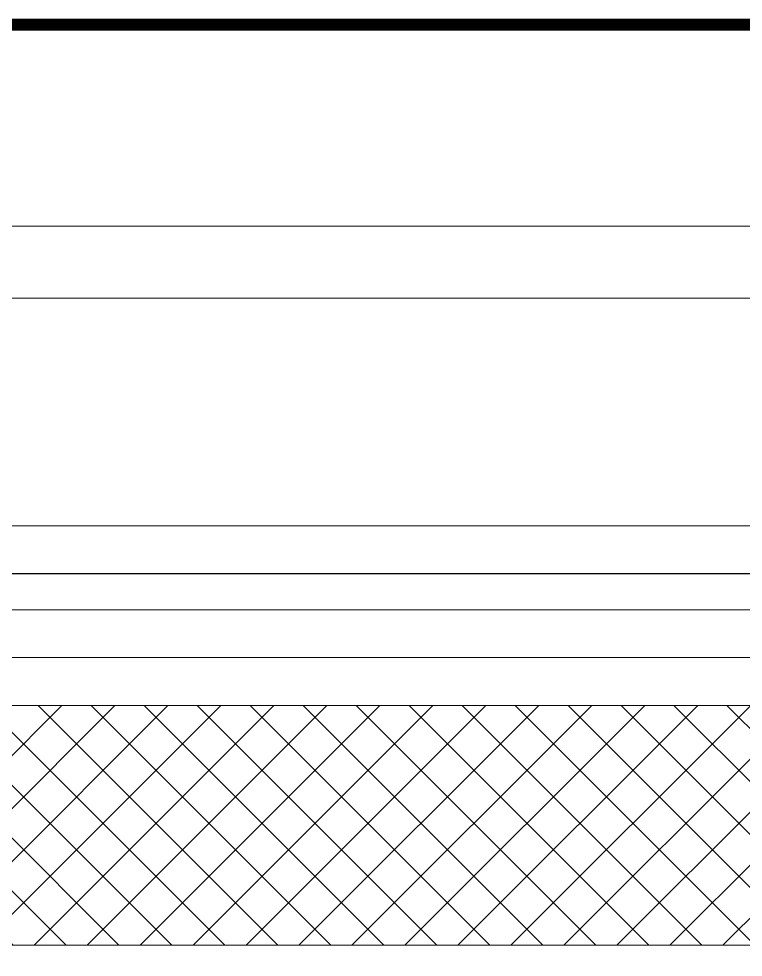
# Model space of a CAD drawing. Extents: x -1439 to 23780, y -1362 to 4476.
# Drawn here: x 9539.8 to 9600.2, y 2804 to 2882.3 of the extents above; entities that cross this region are included whole.
import ezdxf

# ---------------------------------------------------------------- set-up
doc = ezdxf.new("R2010")
doc.units = 0
doc.header["$MEASUREMENT"] = 0
doc.linetypes.add('Audi$0$HIDDEN2', pattern=[4.7625, 3.175, -1.5875])
for name, color, linetype, lineweight in [('Audi$0$00', 8, 'Continuous', 9), ('Audi$0$06C', 8, 'Continuous', 9), ('Audi$0$06D', 8, 'Continuous', 9), ('Audi$0$09W', 8, 'Continuous', 9), ('Audi$0$10', 8, 'Continuous', 9), ('Audi$0$21', 8, 'Continuous', 9), ('Audi$0$33', 8, 'Audi$0$BATTING', 9)]:
    doc.layers.add(name, color=color, linetype=linetype, lineweight=lineweight)
doc.linetypes.add('Audi$0$BATTING', pattern='A,0.0001,-0.1,[134,ltypeshp.shx,S=0.1,R=0,X=-0.1,Y=0],-0.2,[134,ltypeshp.shx,S=0.1,R=180,X=0.1,Y=0],-0.1', length=0.4001)

msp = doc.modelspace()

# ---------------------------------------------------------------- hatches: boundary and pattern name
at = {"layer": 'Audi$0$09W'}
h = msp.add_hatch(dxfattribs=at)
h.set_pattern_fill('ANSI37', color=256, scale=25, style=0)
h.set_pattern_definition([(45, (5945, -4e-06), (-2.2097087, 2.2097087), []), (135, (5945, -4e-06), (-2.2097087, -2.2097087), [])])
h.paths.add_polyline_path([(9480, 2825), (9730, 2825), (9730, 2805), (9480, 2805)])

# ---------------------------------------------------------------- linework, layer by layer
at = {"layer": 'Audi$0$00'}
msp.add_lwpolyline([(9480, 2825), (9730, 2825), (9730, 2805), (9480, 2805)], close=True, dxfattribs=at)
msp.add_lwpolyline([(9480, 2825), (9730, 2825), (9730, 2805), (9480, 2805)], close=True, dxfattribs=at)
at = {"layer": 'Audi$0$06C'}
msp.add_line((7067.5, 2865), (10767.5, 2865), dxfattribs=at)
at = {"layer": 'Audi$0$06D'}
for points in [[(9480, 2840), (9732.088, 2840)], [(9729.996, 2825), (9729.996, 2833), (9480, 2833), (9480, 2825)]]:
    msp.add_lwpolyline(points, dxfattribs=at)
at = {"layer": 'Audi$0$10'}
msp.add_line((8088.983, 2859), (10761.5, 2859), dxfattribs=at)
at = {"layer": 'Audi$0$10', "const_width": 0.1}
msp.add_lwpolyline([(9473.188, 2836), (9736.63, 2836)], dxfattribs=at)
at = {"layer": 'Audi$0$21', "linetype": 'Audi$0$HIDDEN2', "ltscale": 0.1, "const_width": 1}
msp.add_lwpolyline([(9216.719, 2881.806), (9956.44, 2881.806), (9956.44, 2723.154), (9216.719, 2723.154)], close=True, dxfattribs=at)
at = {"layer": 'Audi$0$33', "ltscale": 0.4}
msp.add_lwpolyline([(9480, 2829), (9729.996, 2829)], dxfattribs=at)

doc.saveas('drawing.dxf')
